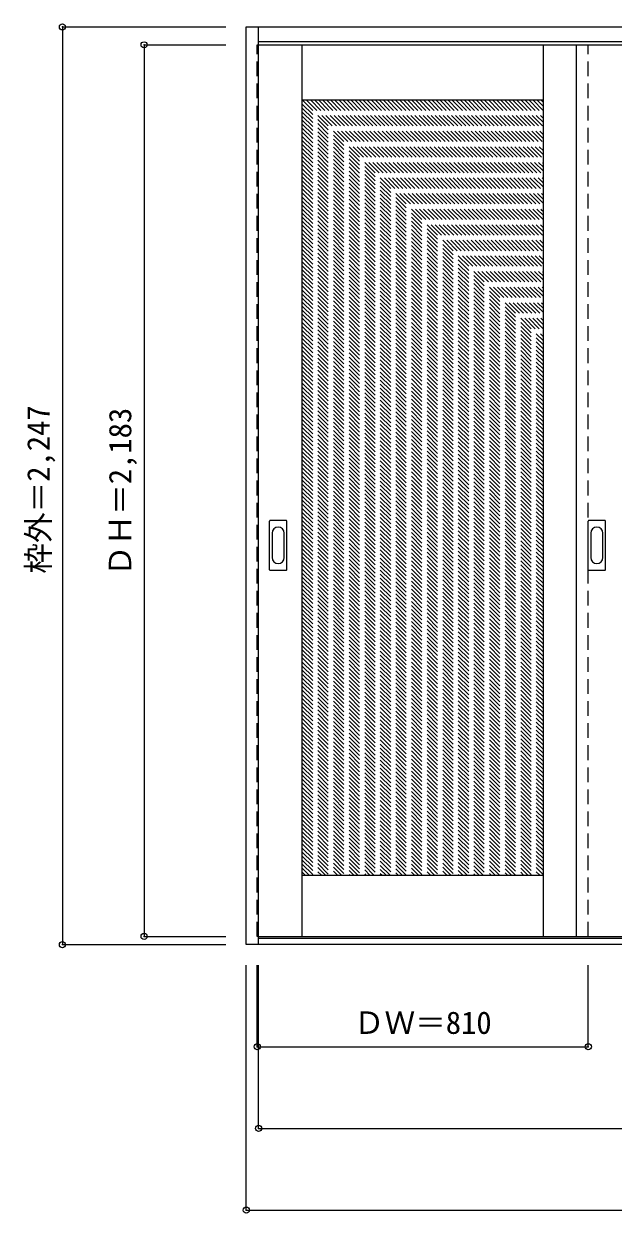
# Model space of a CAD drawing. Units: millimetres, scale not verified. Extents: x -1721 to 2038, y -1739 to 1173.
# Drawn here: x -1721 to -279, y -1739 to 1173 of the extents above; entities that cross this region are included whole.
import ezdxf
from ezdxf.enums import TextEntityAlignment as Align

# ---------------------------------------------------------------- set-up
doc = ezdxf.new("R2010")
doc.units = ezdxf.units.MM
doc.header["$LTSCALE"] = 30
doc.header["$PDMODE"] = 32
doc.header["$PDSIZE"] = 15
doc.linetypes.add('DASHED1', pattern=[1.8, 1.2, -0.6])
doc.layers.add('0-0', color=4, linetype='DASHED1')
doc.layers.add('0-1_寸法', color=7, linetype='Continuous')
doc.styles.add('ＭＳ ゴシック', font='')
doc.styles.get('ＭＳ ゴシック').set_extended_font_data('MS Gothic')

msp = doc.modelspace()

# ---------------------------------------------------------------- linework, layer by layer
at = {"layer": '0-0', "color": 3, "linetype": 'Continuous'}
for p, q in [((-1176.62, 1165.44), (2030.38, 1165.44)), ((-1176.62, -1081.56), (-1176.62, 1165.44)), ((-1146.62, -1081.56), (-1146.62, 1165.44)), ((-1146.62, 1129.44), (2000.38, 1129.44)), ((-1146.62, 1121.44), (1220.38, 1121.44)), ((-1039.62, -1061.56), (-1039.62, 1121.44)), ((-449.62, -1061.56), (-449.62, 1121.44)), ((-369.62, 1121.44), (-369.62, -1061.56)), ((-1039.62, 986.44), (-449.62, 986.44)), ((-1119.62, -163.56), (-1119.62, -44.56)), ((-1079.12, -43.06), (-1118.12, -43.06)), ((-1077.62, -163.56), (-1077.62, -44.56)), ((-339.62, -163.56), (-339.62, -44.56)), ((-299.12, -43.06), (-338.12, -43.06)), ((-297.62, -163.56), (-297.62, -44.56)), ((-1118.12, -165.06), (-1079.12, -165.06)), ((-338.12, -165.06), (-299.12, -165.06)), ((-1039.62, -911.56), (-449.62, -911.56)), ((-1146.62, -1061.56), (1220.38, -1061.56)), ((2000.38, -1066.56), (-1146.62, -1066.56)), ((2030.38, -1081.56), (-1176.62, -1081.56))]:
    msp.add_line(p, q, dxfattribs=at)
at = {"layer": '0-0'}
for p, q in [((-1149.62, 1121.44), (-1146.62, 1121.44)), ((-1149.62, -1061.56), (-1149.62, 1121.44)), ((-339.62, -1061.56), (-339.62, 1121.44)), ((-1039.62, 976.56), (-449.62, 386.56)), ((-1039.62, 966.66), (-449.62, 376.66)), ((-1039.6, 986.44), (-449.62, 396.46)), ((-1029.7, 986.44), (-449.62, 406.36)), ((-1019.8, 986.44), (-449.62, 416.26)), ((-1009.9, 986.44), (-449.62, 426.16)), ((-1000, 986.44), (-449.62, 436.06)), ((-990.1, 986.44), (-449.62, 445.96)), ((-980.2, 986.44), (-449.62, 455.86)), ((-970.3, 986.44), (-449.62, 465.76)), ((-960.41, 986.44), (-449.62, 475.66)), ((-950.51, 986.44), (-449.62, 485.56)), ((-940.61, 986.44), (-449.62, 495.46)), ((-930.71, 986.44), (-449.62, 505.36)), ((-920.81, 986.44), (-449.62, 515.25)), ((-910.91, 986.44), (-449.62, 525.15)), ((-901.01, 986.44), (-449.62, 535.05)), ((-891.11, 986.44), (-449.62, 544.95)), ((-881.21, 986.44), (-449.62, 554.85)), ((-871.31, 986.44), (-449.62, 564.75)), ((-861.41, 986.44), (-449.62, 574.65)), ((-851.51, 986.44), (-449.62, 584.55)), ((-841.61, 986.44), (-449.62, 594.45)), ((-831.71, 986.44), (-449.62, 604.35)), ((-821.81, 986.44), (-449.62, 614.25)), ((-811.91, 986.44), (-449.62, 624.15)), ((-802.01, 986.44), (-449.62, 634.05)), ((-792.11, 986.44), (-449.62, 643.95)), ((-782.21, 986.44), (-449.62, 653.85)), ((-772.31, 986.44), (-449.62, 663.75)), ((-762.42, 986.44), (-449.62, 673.65)), ((-752.52, 986.44), (-449.62, 683.55)), ((-742.62, 986.44), (-449.62, 693.45)), ((-732.72, 986.44), (-449.62, 703.35)), ((-722.82, 986.44), (-449.62, 713.24)), ((-712.92, 986.44), (-449.62, 723.14)), ((-703.02, 986.44), (-449.62, 733.04)), ((-693.12, 986.44), (-449.62, 742.94)), ((-683.22, 986.44), (-449.62, 752.84)), ((-673.32, 986.44), (-449.62, 762.74)), ((-663.42, 986.44), (-449.62, 772.64)), ((-653.52, 986.44), (-449.62, 782.54)), ((-643.62, 986.44), (-449.62, 792.44)), ((-633.72, 986.44), (-449.62, 802.34)), ((-623.82, 986.44), (-449.62, 812.24)), ((-613.92, 986.44), (-449.62, 822.14)), ((-604.02, 986.44), (-449.62, 832.04)), ((-594.12, 986.44), (-449.62, 841.94)), ((-584.22, 986.44), (-449.62, 851.84)), ((-574.32, 986.44), (-449.62, 861.74)), ((-564.43, 986.44), (-449.62, 871.64)), ((-554.53, 986.44), (-449.62, 881.54)), ((-544.63, 986.44), (-449.62, 891.44)), ((-534.73, 986.44), (-449.62, 901.34)), ((-524.83, 986.44), (-449.62, 911.23)), ((-514.93, 986.44), (-449.62, 921.13)), ((-505.03, 986.44), (-449.62, 931.03)), ((-495.13, 986.44), (-449.62, 940.93)), ((-485.23, 986.44), (-449.62, 950.83)), ((-475.33, 986.44), (-449.62, 960.73)), ((-465.43, 986.44), (-449.62, 970.63)), ((-455.53, 986.44), (-449.62, 980.53)), ((-1039.62, 956.76), (-449.62, 366.76)), ((-1039.62, 946.86), (-449.62, 356.86)), ((-1039.62, 936.96), (-449.62, 346.96)), ((-1039.62, 927.06), (-449.62, 337.06)), ((-1039.62, 917.16), (-449.62, 327.16)), ((-1039.62, 907.26), (-449.62, 317.26)), ((-1039.62, 897.37), (-449.62, 307.37)), ((-1039.62, 887.47), (-449.62, 297.47)), ((-1039.62, 877.57), (-449.62, 287.57)), ((-1039.62, 867.67), (-449.62, 277.67)), ((-1039.62, 857.77), (-449.62, 267.77)), ((-1039.62, 847.87), (-449.62, 257.87)), ((-1039.62, 837.97), (-449.62, 247.97)), ((-1039.62, 828.07), (-449.62, 238.07)), ((-1039.62, 818.17), (-449.62, 228.17)), ((-1039.62, 808.27), (-449.62, 218.27)), ((-1039.62, 798.37), (-449.62, 208.37)), ((-1039.62, 788.47), (-449.62, 198.47)), ((-1039.62, 778.57), (-449.62, 188.57)), ((-1039.62, 768.67), (-449.62, 178.67)), ((-1039.62, 758.77), (-449.62, 168.77)), ((-1039.62, 748.87), (-449.62, 158.87)), ((-1039.62, 738.97), (-449.62, 148.97)), ((-1039.62, 729.07), (-449.62, 139.07)), ((-1039.62, 719.17), (-449.62, 129.17)), ((-1039.62, 709.27), (-449.62, 119.27)), ((-1039.62, 699.38), (-449.62, 109.38)), ((-1039.62, 689.48), (-449.62, 99.48)), ((-1039.62, 679.58), (-449.62, 89.58)), ((-1039.62, 669.68), (-449.62, 79.68)), ((-1039.62, 659.78), (-449.62, 69.78)), ((-1039.62, 649.88), (-449.62, 59.88)), ((-1039.62, 639.98), (-449.62, 49.98)), ((-1039.62, 630.08), (-449.62, 40.08)), ((-1039.62, 620.18), (-449.62, 30.18)), ((-1039.62, 610.28), (-449.62, 20.28)), ((-1039.62, 600.38), (-449.62, 10.38)), ((-1039.62, 590.48), (-449.62, 0.48)), ((-1039.62, 580.58), (-449.62, -9.42)), ((-1039.62, 570.68), (-449.62, -19.32)), ((-1039.62, 560.78), (-449.62, -29.22)), ((-1039.62, 550.88), (-449.62, -39.12)), ((-1039.62, 540.98), (-449.62, -49.02)), ((-1039.62, 531.08), (-449.62, -58.92)), ((-1039.62, 521.18), (-449.62, -68.82)), ((-1039.62, 511.29), (-449.62, -78.71)), ((-1039.62, 501.39), (-449.62, -88.61)), ((-1039.62, 491.49), (-449.62, -98.51)), ((-1039.62, 481.59), (-449.62, -108.41)), ((-1039.62, 471.69), (-449.62, -118.31)), ((-1039.62, 461.79), (-449.62, -128.21)), ((-1039.62, 451.89), (-449.62, -138.11)), ((-1039.62, 441.99), (-449.62, -148.01)), ((-1039.62, 432.09), (-449.62, -157.91)), ((-1039.62, 422.19), (-449.62, -167.81)), ((-1039.62, 412.29), (-449.62, -177.71)), ((-1039.62, 402.39), (-449.62, -187.61)), ((-1039.62, 392.49), (-449.62, -197.51)), ((-1039.62, 382.59), (-449.62, -207.41)), ((-1039.62, 372.69), (-449.62, -217.31)), ((-1039.62, 362.79), (-449.62, -227.21)), ((-1039.62, 352.89), (-449.62, -237.11)), ((-1039.62, 342.99), (-449.62, -247.01)), ((-1039.62, 333.09), (-449.62, -256.91)), ((-1039.62, 323.19), (-449.62, -266.81)), ((-1039.62, 313.3), (-449.62, -276.7)), ((-1039.62, 303.4), (-449.62, -286.6)), ((-1039.62, 293.5), (-449.62, -296.5)), ((-1039.62, 283.6), (-449.62, -306.4)), ((-1039.62, 273.7), (-449.62, -316.3)), ((-1039.62, 263.8), (-449.62, -326.2)), ((-1039.62, 253.9), (-449.62, -336.1)), ((-1039.62, 244), (-449.62, -346)), ((-1039.62, 234.1), (-449.62, -355.9)), ((-1039.62, 224.2), (-449.62, -365.8)), ((-1039.62, 214.3), (-449.62, -375.7)), ((-1039.62, 204.4), (-449.62, -385.6)), ((-1039.62, 194.5), (-449.62, -395.5)), ((-1039.62, 184.6), (-449.62, -405.4)), ((-1039.62, 174.7), (-449.62, -415.3)), ((-1039.62, 164.8), (-449.62, -425.2)), ((-1039.62, 154.9), (-449.62, -435.1)), ((-1039.62, 145), (-449.62, -445)), ((-1039.62, 135.1), (-449.62, -454.9)), ((-1039.62, 125.2), (-449.62, -464.8)), ((-1039.62, 115.31), (-449.62, -474.69)), ((-1039.62, 105.41), (-449.62, -484.59)), ((-1039.62, 95.51), (-449.62, -494.49)), ((-1039.62, 85.61), (-449.62, -504.39)), ((-1039.62, 75.71), (-449.62, -514.29)), ((-1039.62, 65.81), (-449.62, -524.19)), ((-1039.62, 55.91), (-449.62, -534.09)), ((-1039.62, 46.01), (-449.62, -543.99)), ((-1039.62, 36.11), (-449.62, -553.89)), ((-1039.62, 26.21), (-449.62, -563.79)), ((-1039.62, 16.31), (-449.62, -573.69)), ((-1039.62, 6.41), (-449.62, -583.59)), ((-1039.62, -3.49), (-449.62, -593.49)), ((-1039.62, -13.39), (-449.62, -603.39)), ((-1039.62, -23.29), (-449.62, -613.29)), ((-1039.62, -33.19), (-449.62, -623.19)), ((-1039.62, -43.09), (-449.62, -633.09)), ((-1039.62, -52.99), (-449.62, -642.99)), ((-1039.62, -62.89), (-449.62, -652.89)), ((-1039.62, -72.79), (-449.62, -662.79)), ((-1039.62, -82.68), (-449.62, -672.68)), ((-1039.62, -92.58), (-449.62, -682.58)), ((-1039.62, -102.48), (-449.62, -692.48)), ((-1039.62, -112.38), (-449.62, -702.38)), ((-1039.62, -122.28), (-449.62, -712.28)), ((-1039.62, -132.18), (-449.62, -722.18)), ((-1039.62, -142.08), (-449.62, -732.08)), ((-1039.62, -151.98), (-449.62, -741.98)), ((-1039.62, -161.88), (-449.62, -751.88)), ((-1039.62, -171.78), (-449.62, -761.78)), ((-1039.62, -181.68), (-449.62, -771.68)), ((-1039.62, -191.58), (-449.62, -781.58)), ((-1039.62, -201.48), (-449.62, -791.48)), ((-1039.62, -211.38), (-449.62, -801.38)), ((-1039.62, -221.28), (-449.62, -811.28)), ((-1039.62, -231.18), (-449.62, -821.18)), ((-1039.62, -241.08), (-449.62, -831.08)), ((-1039.62, -250.98), (-449.62, -840.98)), ((-1039.62, -260.88), (-449.62, -850.88)), ((-1039.62, -270.78), (-449.62, -860.78)), ((-1039.62, -280.67), (-449.62, -870.67)), ((-1039.62, -290.57), (-449.62, -880.57)), ((-1039.62, -300.47), (-449.62, -890.47)), ((-1039.62, -310.37), (-449.62, -900.37)), ((-1039.62, -320.27), (-449.62, -910.27)), ((-1039.62, -330.17), (-458.23, -911.56)), ((-1039.62, -340.07), (-468.13, -911.56)), ((-1039.62, -349.97), (-478.03, -911.56)), ((-1039.62, -359.87), (-487.93, -911.56)), ((-1039.62, -369.77), (-497.83, -911.56)), ((-1039.62, -379.67), (-507.73, -911.56)), ((-1039.62, -389.57), (-517.63, -911.56)), ((-1039.62, -399.47), (-527.53, -911.56)), ((-1039.62, -409.37), (-537.43, -911.56)), ((-1039.62, -419.27), (-547.33, -911.56)), ((-1039.62, -429.17), (-557.23, -911.56)), ((-1039.62, -439.07), (-567.13, -911.56)), ((-1039.62, -448.97), (-577.03, -911.56)), ((-1039.62, -458.87), (-586.93, -911.56)), ((-1039.62, -468.76), (-596.83, -911.56)), ((-1039.62, -478.66), (-606.73, -911.56)), ((-1039.62, -488.56), (-616.63, -911.56)), ((-1039.62, -498.46), (-626.53, -911.56)), ((-1039.62, -508.36), (-636.42, -911.56)), ((-1039.62, -518.26), (-646.32, -911.56)), ((-1039.62, -528.16), (-656.22, -911.56)), ((-1039.62, -538.06), (-666.12, -911.56)), ((-1039.62, -547.96), (-676.02, -911.56)), ((-1039.62, -557.86), (-685.92, -911.56)), ((-1039.62, -567.76), (-695.82, -911.56)), ((-1039.62, -577.66), (-705.72, -911.56)), ((-1039.62, -587.56), (-715.62, -911.56)), ((-1039.62, -597.46), (-725.52, -911.56)), ((-1039.62, -607.36), (-735.42, -911.56)), ((-1039.62, -617.26), (-745.32, -911.56)), ((-1039.62, -627.16), (-755.22, -911.56)), ((-1039.62, -637.06), (-765.12, -911.56)), ((-1039.62, -646.96), (-775.02, -911.56)), ((-1039.62, -656.86), (-784.92, -911.56)), ((-1039.62, -666.75), (-794.82, -911.56)), ((-1039.62, -676.65), (-804.72, -911.56)), ((-1039.62, -686.55), (-814.62, -911.56)), ((-1039.62, -696.45), (-824.52, -911.56)), ((-1039.62, -706.35), (-834.41, -911.56)), ((-1039.62, -716.25), (-844.31, -911.56)), ((-1039.62, -726.15), (-854.21, -911.56)), ((-1039.62, -736.05), (-864.11, -911.56)), ((-1039.62, -745.95), (-874.01, -911.56)), ((-1039.62, -755.85), (-883.91, -911.56)), ((-1039.62, -765.75), (-893.81, -911.56)), ((-1039.62, -775.65), (-903.71, -911.56)), ((-1039.62, -785.55), (-913.61, -911.56)), ((-1039.62, -795.45), (-923.51, -911.56)), ((-1039.62, -805.35), (-933.41, -911.56)), ((-1039.62, -815.25), (-943.31, -911.56)), ((-1039.62, -825.15), (-953.21, -911.56)), ((-1039.62, -835.05), (-963.11, -911.56)), ((-1039.62, -844.95), (-973.01, -911.56)), ((-1039.62, -854.85), (-982.91, -911.56)), ((-1039.62, -864.74), (-992.81, -911.56)), ((-1039.62, -874.64), (-1002.71, -911.56)), ((-1039.62, -884.54), (-1012.61, -911.56)), ((-1039.62, -894.44), (-1022.51, -911.56)), ((-1039.62, -904.34), (-1032.4, -911.56)), ((-1146.62, -1061.56), (-1149.62, -1061.56))]:
    msp.add_line(p, q, dxfattribs=at)
at = {"layer": '0-0', "color": 7, "linetype": 'Continuous'}
for p, q in [((-1113.62, -74.46), (-1113.62, -133.66)), ((-1083.62, -133.66), (-1083.62, -74.46)), ((-333.62, -74.46), (-333.62, -133.66)), ((-303.62, -133.66), (-303.62, -74.46))]:
    msp.add_line(p, q, dxfattribs=at)
at = {"layer": '0-0', "color": 3, "linetype": 'Continuous'}
for centre, start, end in [((-1118.12, -44.56), 90, 180), ((-1079.12, -44.56), 0, 90), ((-338.12, -44.56), 90, 180), ((-299.12, -44.56), 0, 90), ((-1118.12, -163.56), 180, 270), ((-1079.12, -163.56), 270, 0), ((-338.12, -163.56), 180, 270), ((-299.12, -163.56), 270, 0)]:
    msp.add_arc(centre, 1.5, start, end, dxfattribs=at)
at = {"layer": '0-0', "color": 7, "linetype": 'Continuous'}
for centre, start, end in [((-1098.62, -74.46), 0, 180), ((-318.62, -74.46), 0, 180), ((-1098.62, -133.66), 180, 0), ((-318.62, -133.66), 180, 0)]:
    msp.add_arc(centre, 15, start, end, dxfattribs=at)
at = {"layer": '0-1_寸法', "color": 4}
for p, q in [((-1626.62, 1165.44), (-1226.62, 1165.44)), ((-1626.62, 1165.44), (-1626.62, -1081.56)), ((-1426.62, 1121.44), (-1226.62, 1121.44)), ((-1426.62, 1121.44), (-1426.62, -1061.56)), ((-1426.62, -1061.56), (-1226.62, -1061.56)), ((-1626.62, -1081.56), (-1226.62, -1081.56)), ((-1176.62, -1731.56), (-1176.62, -1131.56)), ((-1149.62, -1331.56), (-1149.62, -1131.56)), ((-1146.62, -1531.56), (-1146.62, -1131.56))]:
    msp.add_line(p, q, dxfattribs=at)
for points in [[(-1176.62, -1731.56), (2030.38, -1731.56), (2030.38, -1131.56)], [(-1149.62, -1331.56), (-339.62, -1331.56), (-339.62, -1131.56)], [(-1146.62, -1531.56), (1190.38, -1531.56), (1190.38, -1131.56)]]:
    msp.add_lwpolyline(points, dxfattribs=at)
at = {"layer": '0-1_寸法'}
for p in [(-1626.62, 1165.44), (-1426.62, 1121.44), (-1626.62, -1081.56), (-1426.62, -1061.56), (-1149.62, -1331.56), (-339.62, -1331.56), (-1146.62, -1531.56), (-1176.62, -1731.56)]:
    msp.add_point(p, dxfattribs=at)

# ---------------------------------------------------------------- texts
at = {"layer": '0-1_寸法', "style": 'ＭＳ ゴシック'}
for s, p in [('枠外＝2,247', (-1641.62, -173.31)), ('ＤＨ＝2,183', (-1441.62, -179.31))]:
    msp.add_text(s, height=54.99, rotation=90, dxfattribs=at).set_placement(p, align=Align.BOTTOM_LEFT)
msp.add_text('ＤＷ＝810', height=54.99, dxfattribs=at).set_placement((-913.37, -1316.56), align=Align.BOTTOM_LEFT)

doc.saveas('drawing.dxf')
